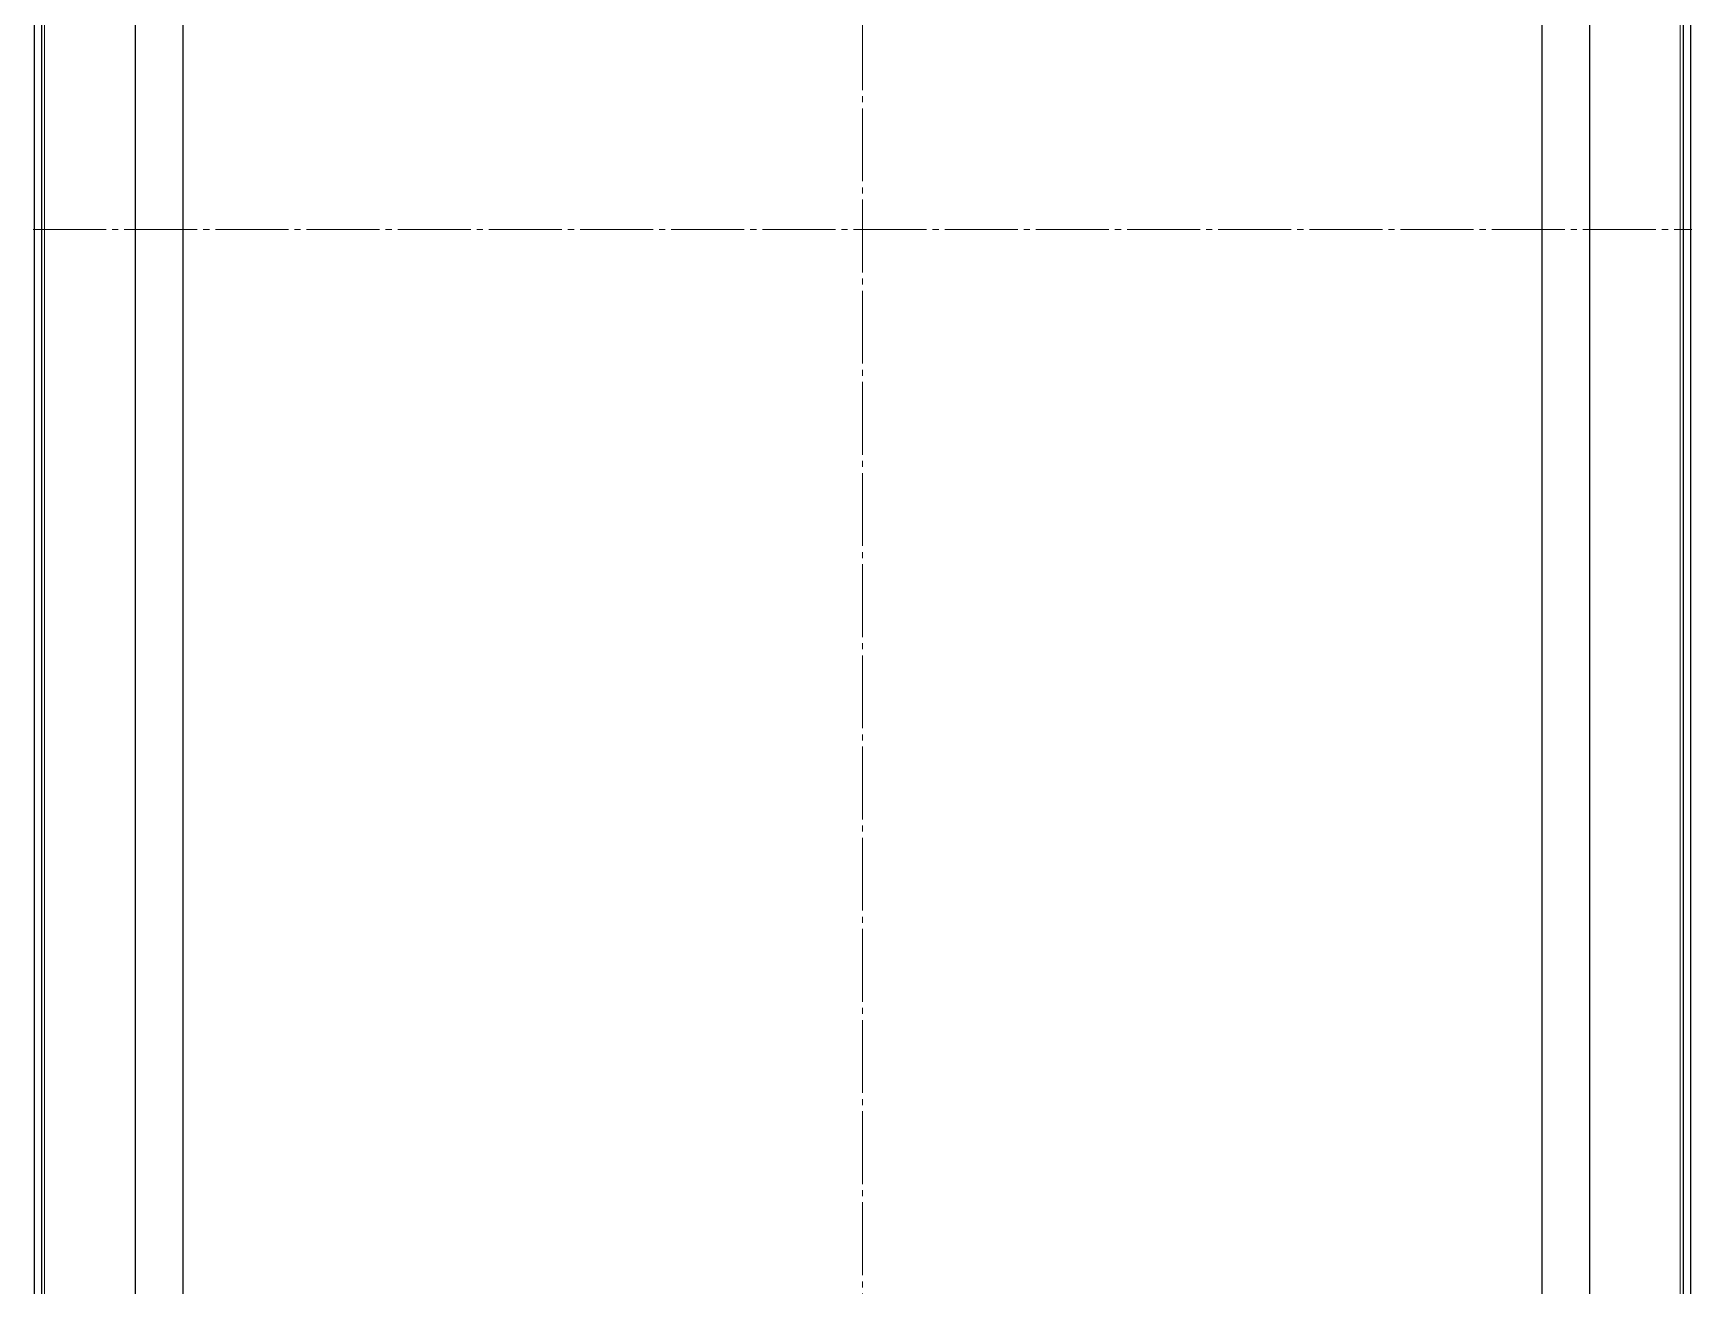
# Model space of a CAD drawing. Header units: millimetres. Extents: x -145 to 1084, y -299 to 966.
# Drawn here: x 737.2 to 1083.8, y 71.3 to 333.1 of the extents above; entities that cross this region are included whole.
import ezdxf

# ---------------------------------------------------------------- set-up
doc = ezdxf.new("R2010")
doc.units = ezdxf.units.MM
doc.linetypes.add('SLD-Осевая', pattern=[19.05, 15.24, -1.27, 1.27, -1.27])
doc.linetypes.add('SLD-Сплошная', pattern=[0])
doc.layers.add('FORMAT', color=7, linetype='SLD-Сплошная')

msp = doc.modelspace()

# ---------------------------------------------------------------- linework, layer by layer
at = {"color": 7, "linetype": 'SLD-Сплошная', "lineweight": 25}
for p, q in [((737.48, -188.41), (737.48, 772.59)), ((738.98, -188.41), (738.98, 772.59)), ((1081.98, 772.59), (1081.98, -188.41)), ((1083.48, 772.59), (1083.48, -188.41)), ((768.48, 741.59), (768.48, -157.41)), ((1052.48, -157.41), (1052.48, 741.59)), ((758.48, 692.09), (758.48, -107.91)), ((1062.48, -107.91), (1062.48, 692.09))]:
    msp.add_line(p, q, dxfattribs=at)
at = {"color": 7, "linetype": 'SLD-Сплошная', "lineweight": 18}
for p, q in [((739.58, -186.31), (739.58, 770.49)), ((1081.38, 770.49), (1081.38, -186.31))]:
    msp.add_line(p, q, dxfattribs=at)
at = {"layer": 'FORMAT', "linetype": 'SLD-Осевая', "lineweight": 18}
for p, q in [((910.48, 774.59), (910.48, -190.41)), ((737.18, 292.09), (1083.78, 292.09))]:
    msp.add_line(p, q, dxfattribs=at)

doc.saveas('drawing.dxf')
